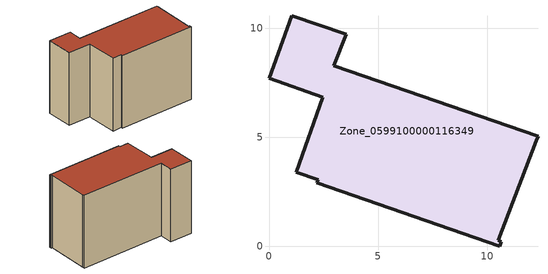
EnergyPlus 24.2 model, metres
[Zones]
Zone_0599100000116349
 floor ground (C_G): 12.26,4.83 10.51,0.27 10.66,0.22 10.58,0 2.18,2.92 2.26,3.06 1.24,3.4 2.47,6.85 0,7.71 1.04,10.58 3.53,9.73 2.96,8.28 12.34,5.06 z0
 wall outside (C_F): 3.53,9.73 1.04,10.58 0,7.71 2.47,6.85 1.24,3.4 2.26,3.06 2.18,2.92 10.58,0 10.66,0.22 10.51,0.27 12.26,4.83 12.34,5.06 2.96,8.28 3.53,9.73 z0:8.27
 roof outside (C_R): 12.26,4.83 12.34,5.06 2.96,8.28 3.53,9.73 1.04,10.58 0,7.71 2.47,6.85 1.24,3.4 2.26,3.06 2.18,2.92 10.58,0 10.66,0.22 10.51,0.27 z8.27
[BUILDING]
Pand.0599100000116349: North Axis=0; Terrain=City; Loads Convergence Tolerance Value=0.04; Temperature Convergence Tolerance Value=0.4; Solar Distribution=FullExterior; Maximum Number of Warmup Days=25; Minimum Number of Warmup Days=1
[Site:Location]
Rotterdam.The.Hague.AP_ZH_NLD Design_Conditions: Latitude=51.96; Longitude=4.45; Time Zone=1; Elevation=-4.5
[SITE:GROUNDTEMPERATURE:BUILDINGSURFACE]
18, 18, 18, 18, 18, 18, 18, 18, 18, 18, 18, 18
[MATERIAL] Thermal Absorptance=0.9; Solar Absorptance=0.7; Visible Absorptance=0.7
Name | Roughness | Thickness | Conductivity | Density | Specific Heat
G.TC.1992-2005 | MediumSmooth | 0.15 | 0.06 | 540 | 1210
F.TC.1992-2005 | Rough | 0.3 | 0.12 | 1920 | 840
R.TC.1992-2005 | MediumRough | 0.2 | 0.08 | 1500 | 1000
[CONSTRUCTION]
C_G: G.TC.1992-2005
C_F: F.TC.1992-2005
C_R: R.TC.1992-2005
[ZONE]
Zone_0599100000116349: Type=1; Multiplier=1; Ceiling Height=Autocalculate; Volume=Autocalculate; Floor Area=autocalculate; Part of Total Floor Area=Yes
[ZONEINFILTRATION:DESIGNFLOWRATE]
Infil_Zone_0599100000116349: Zone or ZoneList or Space or SpaceList=Zone_0599100000116349; Schedule=AlwaysOn; Design Flow Rate Calculation Method=Flow/Area; Flow Rate per Floor Area=0.0015; Constant Term Coefficient=1; Temperature Term Coefficient=0; Velocity Term Coefficient=0; Velocity Squared Term Coefficient=0
[HVACTEMPLATE:ZONE:IDEALLOADSAIRSYSTEM]
Zone_0599100000116349: Maximum Heating Supply Air Temperature=50; Minimum Cooling Supply Air Temperature=13; Maximum Heating Supply Air Humidity Ratio=0.0156; Minimum Cooling Supply Air Humidity Ratio=0.0077; Heating Limit=NoLimit; Cooling Limit=NoLimit; Dehumidification Control Type=ConstantSensibleHeatRatio; Cooling Sensible Heat Ratio=0.7; Dehumidification Setpoint=60; Humidification Control Type=None; Humidification Setpoint=30; Outdoor Air Method=None; Outdoor Air Flow Rate per Person=0.00944; Outdoor Air Flow Rate per Zone Floor Area=0; Outdoor Air Flow Rate per Zone=0; Demand Controlled Ventilation Type=None; Outdoor Air Economizer Type=NoEconomizer; Heat Recovery Type=None; Sensible Heat Recovery Effectiveness=0.7; Latent Heat Recovery Effectiveness=0.65
[ZONECONTROL:THERMOSTAT]
ThermostatControl_Zone_0599100000116349: Zone or ZoneList=Zone_0599100000116349; Control Type Schedule=DualSetpointControlType; Control 1=Thermostat_Zone_0599100000116349; Temperature Difference Between Cutout And Setpoint=0
[THERMOSTATSETPOINT:DUALSETPOINT]
Thermostat_Zone_0599100000116349: Heating Setpoint Temperature Schedule=HeatingSetpoint_Zone_0599100000116349; Cooling Setpoint Temperature Schedule=CoolingSetpoint_Zone_0599100000116349
[SCHEDULE:COMPACT]
HeatingSetpoint_Zone_0599100000116349: Through: 12/31, For: AllDays, Until: 24:00, 21
CoolingSetpoint_Zone_0599100000116349: Through: 12/31, For: AllDays, Until: 24:00, 24
DualSetpointControlType: Through: 12/31, For: AllDays, Until: 24:00, 4
AlwaysOn: Through: 12/31, For: AllDays, Until: 24:00, 1
